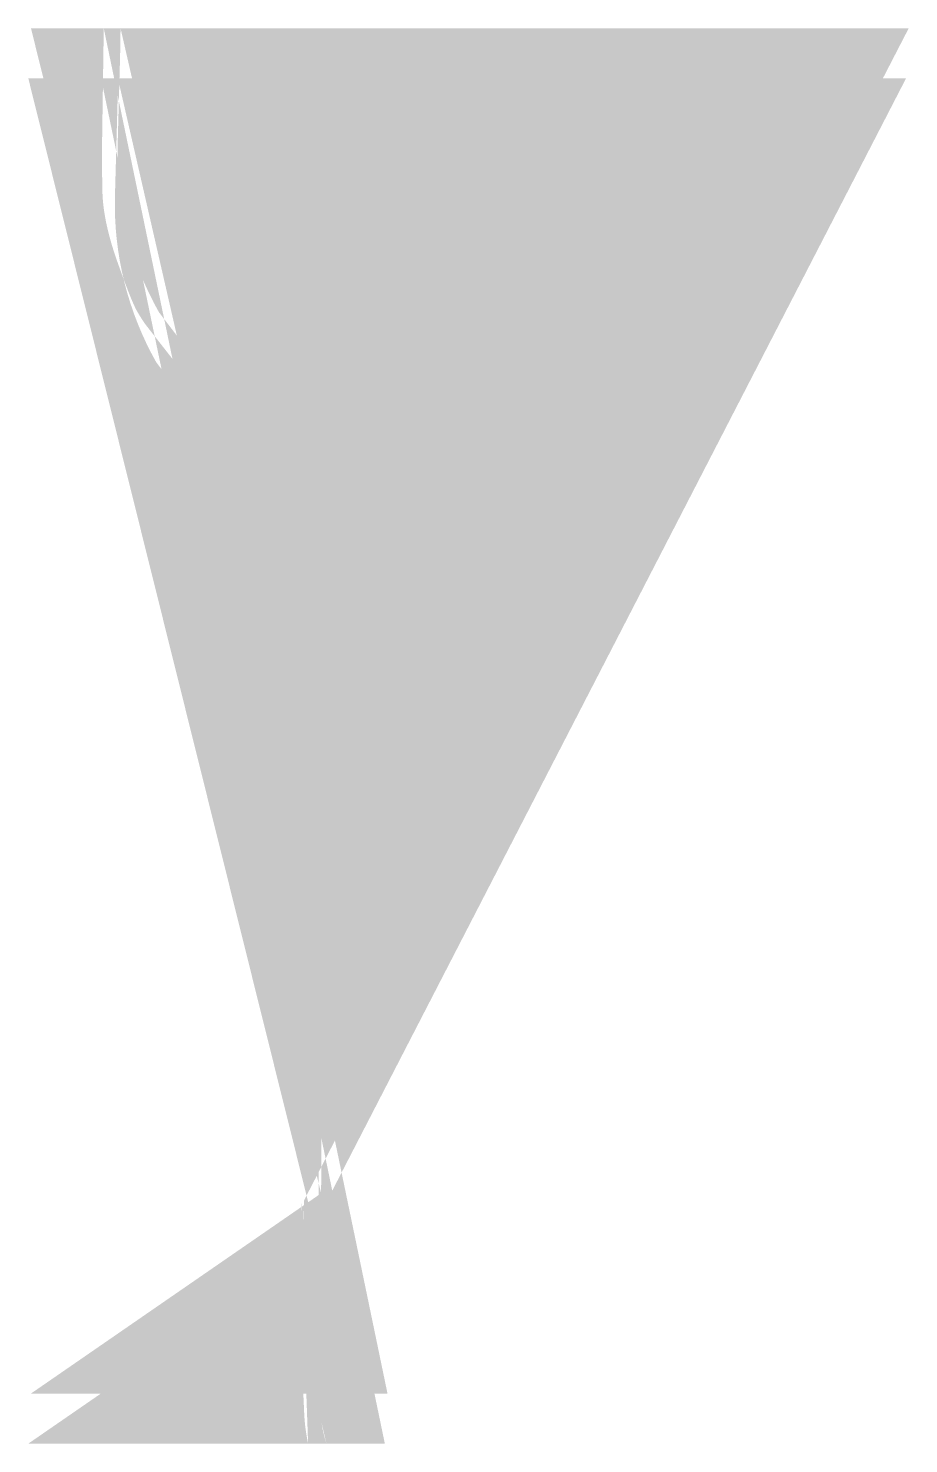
# Model space of a CAD drawing. Extents: x 996 to 1166918, y 537 to 295728.
# Drawn here: x 1166812.8 to 1166918.2, y 295558.7 to 295728 of the extents above.
import ezdxf

# ---------------------------------------------------------------- set-up
doc = ezdxf.new("R2010")
doc.units = 0
doc.header["$MEASUREMENT"] = 0
doc.layers.add('TROTTOIR', color=252, linetype='CONTINUOUS')

msp = doc.modelspace()

# ---------------------------------------------------------------- hatches: boundary and pattern name
at = {"layer": 'TROTTOIR'}
h = msp.add_hatch(color=256, dxfattribs=at)
h.dxf.hatch_style = 2
h.paths.add_polyline_path([(1166846.102772445, 295663.3054283275), (1166846.061260635, 295645.067082277)], flags=16)
edge = h.paths.add_edge_path()
edge.add_line((1166848.136573303, 295645.1961432939), (1166848.036206854, 295663.3953448653))
edge.add_arc((1166828.925067276, 295663.3175198993), 19.11129803775776, 0.2333203327664302, 7.974399343365404)
edge.add_arc((1166831.253718393, 295663.6746939836), 16.75564169593783, 7.869540384989073, 33.30686423485639)
edge.add_arc((1166829.787958761, 295662.7104911435), 18.51010389595944, 33.30978056874081, 41.21530836946979)
edge.add_arc((1167000.932561514, 295812.3124637003), 208.8029619369193, 219.3869886835002, 221.15243611849, ccw=False)
edge.add_arc((1166988.982922796, 295802.5033851953), 193.342952744055, 217.5290832277822, 219.3874288154007, ccw=False)
edge.add_line((1166835.653409331, 295684.7258080574), (1166830.402297173, 295691.5648441018))
edge.add_line((1166830.402297173, 295691.5648441018), (1166829.435835753, 295692.8251133281))
edge.add_line((1166829.435835753, 295692.8251133281), (1166828.470867264, 295694.0863526873))
edge.add_arc((1166861.909174423, 295712.9478835928), 38.39111529723266, 178.4027432901974, 209.4260214757725, ccw=False)
edge.add_line((1166823.532975964, 295714.0179890144), (1166823.834017018, 295724.9050084787))
edge.add_line((1166848.136573303, 295645.1961432939), (1166848.015233188, 295627.0771302676))
edge.add_line((1166848.015233188, 295627.0771302676), (1166847.957071, 295608.1035184814))
edge.add_line((1166847.957071, 295608.1035184814), (1166847.878324516, 295588.6611655811))
edge.add_line((1166813.16651128, 295728.0481295798), (1166918.16651128, 295728.0481295798))
edge.add_line((1166823.834017018, 295724.9050084788), (1166823.884769632, 295728.0481295798))
edge.add_line((1166834.130692566, 295683.3453980619), (1166826.927977749, 295692.5330548084))
edge.add_arc((1166833.552829038, 295697.6063239728), 8.344262376932392, 212.1673603865785, 217.4446636499761, ccw=False)
edge.add_arc((1166850.88940177, 295708.7759379984), 28.96712417698453, 210.3372852985503, 212.6127032468626, ccw=False)
edge.add_arc((1166830.95470897, 295697.0941491288), 5.861815577591496, 206.35879519081, 210.2066450438076, ccw=False)
edge.add_arc((1166840.051611118, 295701.5900343449), 16.00906014450413, 202.8428703052558, 206.3212591539849, ccw=False)
edge.add_arc((1166864.183232218, 295711.9156645578), 42.25683148307172, 201.2332711116115, 203.0432713254492, ccw=False)
edge.add_arc((1166906.81102185, 295728.583762629), 88.0274477149586, 200.191077580721, 201.2972075601432, ccw=False)
edge.add_arc((1166972.556540579, 295752.8229559589), 158.0989104559185, 199.463694756335, 200.211885597375, ccw=False)
edge.add_arc((1166863.048688823, 295714.179705048), 41.97286088398376, 196.9888250096155, 199.537623516642, ccw=False)
edge.add_arc((1166855.948691206, 295712.0111599016), 34.54907790115016, 194.084782395771, 196.9898207596331, ccw=False)
edge.add_arc((1166849.996456793, 295710.5260932269), 28.41438656667124, 190.7927243083291, 194.1011149002695, ccw=False)
edge.add_arc((1166844.937754297, 295709.5622954589), 23.26468980413396, 187.0130089797163, 190.7940200524131, ccw=False)
edge.add_arc((1166840.172410796, 295708.9970876824), 18.4660013236741, 181.1981964690484, 187.0776832313232, ccw=False)
edge.add_arc((1167104.671819773, 295714.106609705), 283.0147358054586, 180.4689238503756, 181.1126562831244, ccw=False)
edge.add_arc((1166925.356807116, 295712.7803734915), 103.6949707685637, 179.2837279591465, 180.5470275148715, ccw=False)
edge.add_line((1166821.669939104, 295714.0766622298), (1166821.874994573, 295728.0481295798))
edge.add_line((1166855.818566754, 295564.7045245359), (1166813.16651128, 295564.7045245359))
edge.add_line((1166847.878324516, 295588.6611655811), (1166848.142599002, 295568.5418531928))
edge.add_arc((1166858.905554101, 295568.726411497), 10.76453734354706, 180.982385930687, 188.9219525525033)
edge.add_arc((1166863.35054858, 295569.4126423561), 15.26218076875251, 188.8789999511964, 195.1719254283779)
edge.add_arc((1166869.448418695, 295571.0463040096), 21.57507311627778, 195.1209586571878, 197.0939929161918)
edge.add_line((1166845.767211457, 295577.9862907801), (1166845.782742852, 295576.9837663269))
edge.add_line((1166845.782742852, 295576.9837663268), (1166846.169827829, 295568.353967322))
edge.add_arc((1166868.332621304, 295569.3384897658), 22.18465007809267, 182.5435385691998, 192.0568192742004)
edge.add_line((1166845.81483813, 295587.7740957031), (1166845.767211457, 295577.9862907801))
edge.add_line((1166845.932796724, 295608.1355321144), (1166845.81483813, 295587.7740957031))
h = msp.add_hatch(color=256, dxfattribs=at)
h.dxf.hatch_style = 2
h.paths.add_polyline_path([(1166845.784949124, 295657.313561251), (1166845.743437314, 295639.0752152005)], flags=16)
edge = h.paths.add_edge_path()
edge.add_line((1166847.818749982, 295639.2042762174), (1166847.718383533, 295657.4034777888))
edge.add_arc((1166828.607243955, 295657.3256528228), 19.11129803775776, 0.2333203327664302, 7.974399343365404)
edge.add_arc((1166830.935895072, 295657.6828269071), 16.75564169593783, 7.869540384989073, 33.30686423485639)
edge.add_arc((1166829.47013544, 295656.718624067), 18.51010389595944, 33.30978056874081, 41.21530836946979)
edge.add_arc((1167000.614738193, 295806.3205966238), 208.8029619369193, 219.3869886835002, 221.15243611849, ccw=False)
edge.add_arc((1166988.665099475, 295796.5115181188), 193.342952744055, 217.5290832277822, 219.3874288154007, ccw=False)
edge.add_line((1166835.33558601, 295678.7339409809), (1166830.084473852, 295685.5729770253))
edge.add_line((1166830.084473852, 295685.5729770253), (1166829.118012432, 295686.8332462516))
edge.add_line((1166829.118012432, 295686.8332462516), (1166828.153043943, 295688.0944856108))
edge.add_arc((1166861.591351102, 295706.9560165163), 38.39111529723266, 178.4027432901974, 209.4260214757725, ccw=False)
edge.add_line((1166823.215152643, 295708.0261219379), (1166823.516193697, 295718.9131414022))
edge.add_line((1166847.818749982, 295639.2042762174), (1166847.697409867, 295621.0852631911))
edge.add_line((1166847.697409867, 295621.0852631911), (1166847.639247678, 295602.1116514049))
edge.add_line((1166847.639247679, 295602.1116514049), (1166847.560501195, 295582.6692985047))
edge.add_line((1166812.848687959, 295722.0562625033), (1166917.848687959, 295722.0562625033))
edge.add_line((1166823.516193697, 295718.9131414023), (1166823.566946311, 295722.0562625033))
edge.add_line((1166833.812869245, 295677.3535309854), (1166826.610154428, 295686.5411877319))
edge.add_arc((1166833.235005717, 295691.6144568963), 8.344262376932392, 212.1673603865785, 217.4446636499761, ccw=False)
edge.add_arc((1166850.571578449, 295702.7840709219), 28.96712417698453, 210.3372852985503, 212.6127032468626, ccw=False)
edge.add_arc((1166830.636885649, 295691.1022820523), 5.861815577591496, 206.35879519081, 210.2066450438076, ccw=False)
edge.add_arc((1166839.733787797, 295695.5981672684), 16.00906014450413, 202.8428703052558, 206.3212591539849, ccw=False)
edge.add_arc((1166863.865408897, 295705.9237974813), 42.25683148307172, 201.2332711116115, 203.0432713254492, ccw=False)
edge.add_arc((1166906.493198529, 295722.5918955525), 88.0274477149586, 200.191077580721, 201.2972075601432, ccw=False)
edge.add_arc((1166972.238717258, 295746.8310888824), 158.0989104559185, 199.463694756335, 200.211885597375, ccw=False)
edge.add_arc((1166862.730865502, 295708.1878379715), 41.97286088398376, 196.9888250096155, 199.537623516642, ccw=False)
edge.add_arc((1166855.630867885, 295706.0192928251), 34.54907790115016, 194.084782395771, 196.9898207596331, ccw=False)
edge.add_arc((1166849.678633472, 295704.5342261504), 28.41438656667124, 190.7927243083291, 194.1011149002695, ccw=False)
edge.add_arc((1166844.619930976, 295703.5704283824), 23.26468980413396, 187.0130089797163, 190.7940200524131, ccw=False)
edge.add_arc((1166839.854587475, 295703.0052206059), 18.4660013236741, 181.1981964690484, 187.0776832313232, ccw=False)
edge.add_arc((1167104.353996452, 295708.1147426285), 283.0147358054586, 180.4689238503756, 181.1126562831244, ccw=False)
edge.add_arc((1166925.038983795, 295706.788506415), 103.6949707685637, 179.2837279591465, 180.5470275148715, ccw=False)
edge.add_line((1166821.352115783, 295708.0847951534), (1166821.557171252, 295722.0562625033))
edge.add_line((1166855.500743433, 295558.7126574594), (1166812.848687959, 295558.7126574594))
edge.add_line((1166847.560501195, 295582.6692985046), (1166847.824775681, 295562.5499861163))
edge.add_arc((1166858.58773078, 295562.7345444206), 10.76453734354706, 180.982385930687, 188.9219525525033)
edge.add_arc((1166863.032725259, 295563.4207752796), 15.26218076875251, 188.8789999511964, 195.1719254283779)
edge.add_arc((1166869.130595374, 295565.0544369331), 21.57507311627778, 195.1209586571878, 197.0939929161918)
edge.add_line((1166845.449388136, 295571.9944237036), (1166845.464919531, 295570.9918992504))
edge.add_line((1166845.464919531, 295570.9918992503), (1166845.852004508, 295562.3621002455))
edge.add_arc((1166868.014797983, 295563.3466226893), 22.18465007809267, 182.5435385691998, 192.0568192742004)
edge.add_line((1166845.497014809, 295581.7822286267), (1166845.449388135, 295571.9944237036))
edge.add_line((1166845.614973403, 295602.1436650379), (1166845.497014809, 295581.7822286267))

doc.saveas('drawing.dxf')
